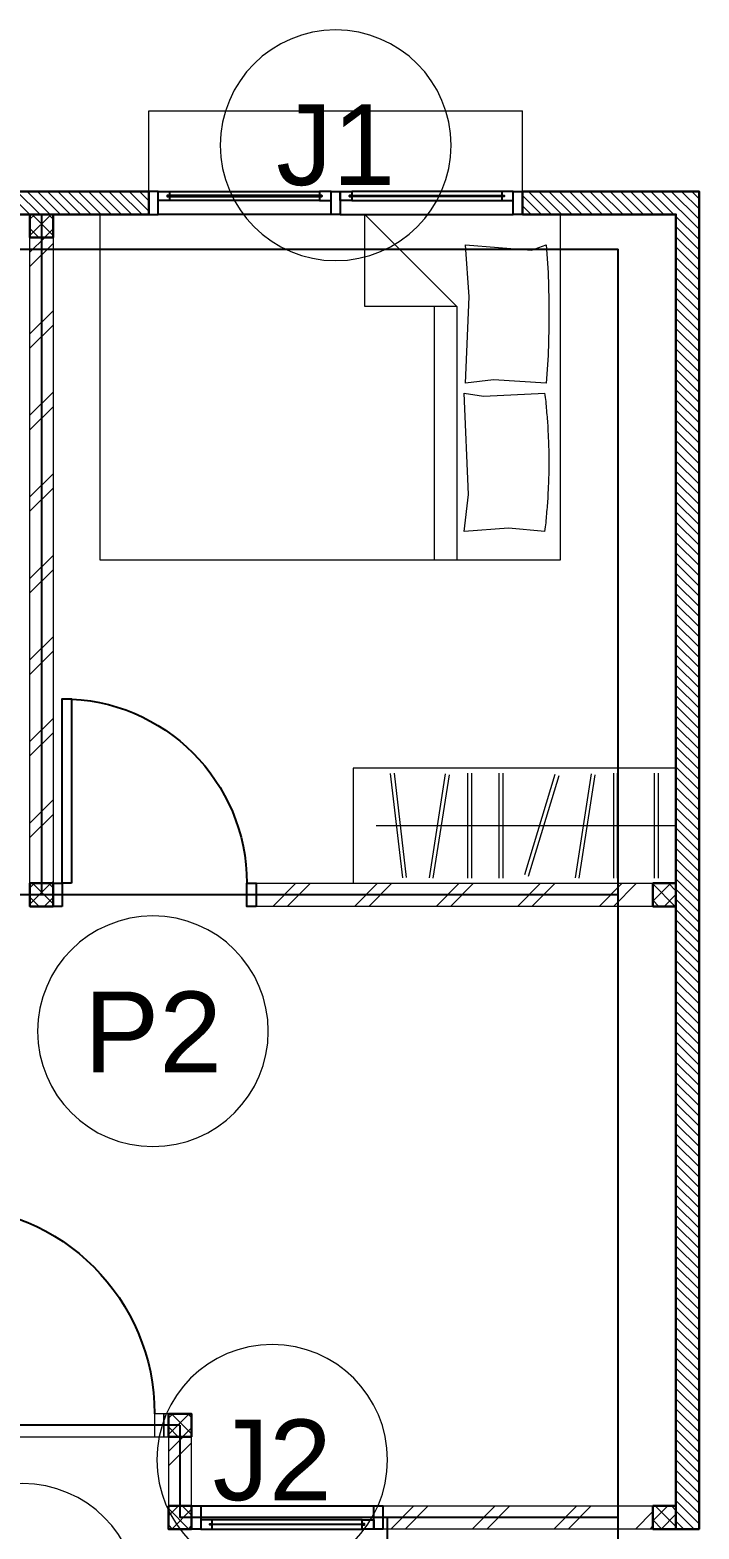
# Model space of a CAD drawing. Header units: millimetres. Extents: x -108 to 357, y -17 to 192.
# Drawn here: x 68.4 to 71.3, y 97.51 to 104.01 of the extents above; entities that cross this region are included whole.
import ezdxf
from ezdxf.enums import TextEntityAlignment as Align

# ---------------------------------------------------------------- set-up
doc = ezdxf.new("R2010")
doc.units = ezdxf.units.MM
for name, color, linetype, lineweight in [('ars', 11, 'Continuous', 0), ('KACA', 151, 'Continuous', 5), ('KOL', 1, 'Continuous', 30), ('KOLOM', 4, 'Continuous', 9), ('lan', 7, 'Continuous', 15), ('NOT', 7, 'Continuous', 20), ('tem', 5, 'Continuous', 20)]:
    doc.layers.add(name, color=color, linetype=linetype, lineweight=lineweight)
doc.layers.add('as', color=1, linetype='Continuous', plot=False)
doc.layers.add('Kusen', color=30, linetype='Continuous')
doc.styles.add('S', font='simplex', dxfattribs={"width": 0.75})
doc.styles.get("Standard").update_dxf_attribs({"font": 'arial.ttf'})
pattern_1 = [(45, (69.6338, -0.72464), (-0.1767767, 0.1767767), []), (45, (69.6963, -0.72464), (-0.1767767, 0.1767767), [])]

# ---------------------------------------------------------------- blocks, each defined once
blk = doc.blocks.new('T. J1')
at = {"layer": 'Kusen'}
for p, q in [((-0.7188, 0.1), (-0.0688, 0.1)), ((0.7212, 0.1), (0.0712, 0.1)), ((-0.0188, 0), (-0.7688, 0)), ((-0.0688, 0.06), (-0.7188, 0.06)), ((0.0212, 0), (0.7712, 0)), ((0.0712, 0.06), (0.7212, 0.06))]:
    blk.add_line(p, q, dxfattribs=at)
for points in [[(-0.8088, 0), (-0.7688, 0), (-0.7688, 0.1), (-0.8088, 0.1)], [(-0.0188, 0), (0.0212, 0), (0.0212, 0.1), (-0.0188, 0.1)], [(0.8112, 0), (0.7712, 0), (0.7712, 0.1), (0.8112, 0.1)]]:
    blk.add_lwpolyline(points, close=True, dxfattribs=at)
for points in [[(-0.7188, 0.0775), (-0.7188, 0.06), (-0.7688, 0.06), (-0.7688, 0.1), (-0.7188, 0.1), (-0.7188, 0.0825), (-0.7288, 0.0825), (-0.7288, 0.0775), (-0.7188, 0.0775)], [(-0.0688, 0.0775), (-0.0688, 0.06), (-0.0188, 0.06), (-0.0188, 0.1), (-0.0688, 0.1), (-0.0688, 0.0825), (-0.0588, 0.0825), (-0.0588, 0.0775), (-0.0688, 0.0775)], [(0.0712, 0.0775), (0.0712, 0.06), (0.0212, 0.06), (0.0212, 0.1), (0.0712, 0.1), (0.0712, 0.0825), (0.0612, 0.0825), (0.0612, 0.0775), (0.0712, 0.0775)], [(0.7212, 0.0775), (0.7212, 0.06), (0.7712, 0.06), (0.7712, 0.1), (0.7212, 0.1), (0.7212, 0.0825), (0.7312, 0.0825), (0.7312, 0.0775), (0.7212, 0.0775)]]:
    blk.add_lwpolyline(points, dxfattribs=at)
at = {"layer": 'Kusen', "color": 141}
for points in [[(-0.7288, 0.0775), (-0.0588, 0.0775), (-0.0588, 0.0825), (-0.7288, 0.0825)], [(0.7312, 0.0775), (0.0612, 0.0775), (0.0612, 0.0825), (0.7312, 0.0825)]]:
    blk.add_lwpolyline(points, close=True, dxfattribs=at)
blk = doc.blocks.new('P.80')
at = {"layer": 'Kusen'}
for points in [[(-69.8094, -74.8368), (-69.7694, -74.8368), (-69.7694, -74.0368), (-69.8094, -74.0368)], [(-70.6094, -74.9368), (-70.5694, -74.9368), (-70.5694, -74.8368), (-70.6094, -74.8368)], [(-69.7694, -74.9368), (-69.7294, -74.9368), (-69.7294, -74.8368), (-69.7694, -74.8368)]]:
    blk.add_lwpolyline(points, close=True, dxfattribs=at)
blk.add_arc((-69.7694, -74.8368), 0.8, 90, 180, dxfattribs=at)
blk = doc.blocks.new('K 10.10')
at = {"layer": 'ars'}
h = blk.add_hatch(dxfattribs=at)
h.set_pattern_fill('_USER', color=256, scale=0.05, angle=45, double=1, pattern_type=0)
h.set_pattern_definition([(45, (0, 0), (-0.035355339, 0.035355339), []), (135, (0, 0), (-0.035355339, -0.035355339), [])])
h.paths.add_polyline_path([(1560.5383, 1380.4069), (1560.6383, 1380.4069), (1560.6383, 1380.5069), (1560.5383, 1380.5069)])
at = {"layer": 'KOL'}
blk.add_lwpolyline([(1560.5383, 1380.4069), (1560.6383, 1380.4069), (1560.6383, 1380.5069), (1560.5383, 1380.5069)], close=True, dxfattribs=at)
blk = doc.blocks.new('P-90')
at = {"layer": 'Kusen'}
blk.add_lwpolyline([(374.6908, -21.5979), (374.7408, -21.5979), (374.7408, -22.4979), (374.6908, -22.4979)], close=True, dxfattribs=at)
at = {"layer": 'Kusen', "lineweight": 9}
for points in [[(373.8008, -22.4979), (373.8408, -22.4979), (373.8408, -22.5979), (373.8008, -22.5979)], [(374.7408, -22.4979), (374.7808, -22.4979), (374.7808, -22.5979), (374.7408, -22.5979)]]:
    blk.add_lwpolyline(points, close=True, dxfattribs=at)
at = {"layer": 'Kusen'}
blk.add_arc((374.7408, -22.4979), 0.9, 90, 180, dxfattribs=at)
blk = doc.blocks.new('BED1')
at = {"color": 0, "linetype": 'Continuous'}
for points in [[(1.9976, 0), (1.9976, 1.4976), (0, 1.4976), (0, 0), (1.9976, 0)], [(1.5484, 1.0993), (1.1489, 1.0993), (1.1489, 1.4976), (1.5484, 1.0993)], [(1.9346, 1.3656), (1.9443, 1.2458), (1.9467, 1.1259), (1.9467, 1.0061), (1.9443, 0.8862), (1.9346, 0.7663), (1.707, 0.7809), (1.586, 0.7663), (1.6017, 1.1404), (1.586, 1.3656), (1.8717, 1.3426), (1.9346, 1.3656)], [(1.4492, 1.0993), (1.4492, 0)], [(1.5484, 1.0993), (1.5484, 0)], [(1.9298, 0.1235), (1.7724, 0.138), (1.5799, 0.1235), (1.5981, 0.2833), (1.5799, 0.7228), (1.6634, 0.7094), (1.9298, 0.7228)], [(1.9298, 0.1235), (1.931, 0.1332), (1.9322, 0.1429), (1.9334, 0.1513), (1.9346, 0.161), (1.9346, 0.1707), (1.9358, 0.1804), (1.937, 0.1889), (1.9383, 0.1985), (1.9383, 0.2082), (1.9395, 0.2179), (1.9407, 0.2264), (1.9407, 0.2361), (1.9419, 0.2458), (1.9419, 0.2542), (1.9431, 0.2639), (1.9431, 0.2736), (1.9443, 0.2833), (1.9443, 0.2918), (1.9455, 0.3015), (1.9455, 0.3111), (1.9455, 0.3208), (1.9467, 0.3293), (1.9467, 0.339), (1.9467, 0.3487), (1.9467, 0.3584), (1.9479, 0.3668), (1.9479, 0.3765), (1.9479, 0.3862), (1.9479, 0.3959), (1.9479, 0.4044), (1.9479, 0.414), (1.9479, 0.4237), (1.9479, 0.4334), (1.9479, 0.4419), (1.9479, 0.4516), (1.9479, 0.4613), (1.9479, 0.4709), (1.9479, 0.4794), (1.9467, 0.4891), (1.9467, 0.4988), (1.9467, 0.5085), (1.9467, 0.5169), (1.9455, 0.5266), (1.9455, 0.5363), (1.9455, 0.546), (1.9443, 0.5545), (1.9443, 0.5642), (1.9431, 0.5738), (1.9431, 0.5835), (1.9419, 0.592), (1.9419, 0.6017), (1.9407, 0.6114), (1.9407, 0.6199), (1.9395, 0.6295), (1.9383, 0.6392), (1.9383, 0.6489), (1.937, 0.6574), (1.9358, 0.6671), (1.9346, 0.6768), (1.9346, 0.6864), (1.9334, 0.6949), (1.9322, 0.7046), (1.931, 0.7143), (1.9298, 0.7228)]]:
    blk.add_lwpolyline(points, dxfattribs=at)
blk = doc.blocks.new('LEMARI1')
for points in [[(0.6998, 0.4988), (-0.6998, 0.4988)], [(-0.6998, 0), (0.6998, 0), (0.6998, 0.4988), (-0.6998, 0.4988), (-0.6998, 0)], [(-0.5387, 0.4758), (-0.4855, 0.023)], [(-0.4685, 0.0254), (-0.5206, 0.477)], [(-0.3002, 0.4746), (-0.3705, 0.0242)], [(-0.3523, 0.0218), (-0.2821, 0.4709)], [(-0.2034, 0.477), (-0.2034, 0.0218)], [(-0.1852, 0.0218), (-0.1852, 0.477)], [(-0.0678, 0.477), (-0.0678, 0.0218)], [(-0.0496, 0.0218), (-0.0496, 0.477)], [(0.1755, 0.4722), (0.0436, 0.0363)], [(0.0605, 0.0315), (0.1937, 0.4673)], [(0.3317, 0.4746), (0.2627, 0.0242)], [(0.2797, 0.0218), (0.3499, 0.4709)], [(0.4286, 0.477), (0.4286, 0.0218)], [(0.4467, 0.0218), (0.4467, 0.477)], [(0.6053, 0.477), (0.6053, 0.0218)], [(0.6235, 0.0218), (0.6235, 0.477)], [(0.6998, 0.2494), (-0.5993, 0.2494)]]:
    blk.add_lwpolyline(points)
blk = doc.blocks.new('T. J2')
at = {"layer": 'KACA', "color": 141}
blk.add_lwpolyline([(-0.3792, 0.0775), (0.2908, 0.0775), (0.2908, 0.0825), (-0.3792, 0.0825)], close=True, dxfattribs=at)
at = {"layer": 'Kusen'}
for p, q in [((-0.3692, 0.1), (0.2808, 0.1)), ((-0.4192, 0), (0.3308, 0)), ((0.2808, 0.06), (-0.3692, 0.06))]:
    blk.add_line(p, q, dxfattribs=at)
for points in [[(-0.4592, 0), (-0.4192, 0), (-0.4192, 0.1), (-0.4592, 0.1)], [(0.3308, 0), (0.3708, 0), (0.3708, 0.1), (0.3308, 0.1)]]:
    blk.add_lwpolyline(points, close=True, dxfattribs=at)
for points in [[(-0.3692, 0.0775), (-0.3692, 0.06), (-0.4192, 0.06), (-0.4192, 0.1), (-0.3692, 0.1), (-0.3692, 0.0825), (-0.3792, 0.0825), (-0.3792, 0.0775), (-0.3692, 0.0775)], [(0.2808, 0.0775), (0.2808, 0.06), (0.3308, 0.06), (0.3308, 0.1), (0.2808, 0.1), (0.2808, 0.0825), (0.2908, 0.0825), (0.2908, 0.0775), (0.2808, 0.0775)]]:
    blk.add_lwpolyline(points, dxfattribs=at)
blk = doc.blocks.new('A-4')
at = {"layer": 'ars'}
h = blk.add_hatch(dxfattribs=at)
h.set_pattern_fill('ANSI31', color=256, scale=0.25, angle=180, style=0)
h.set_pattern_definition([(135, (-454.577724, -326.599584), (0.0220970869, 0.0220970869), [])])
h.paths.add_polyline_path([(35.165, 13.5), (34.24, 13.5), (34.24, 13.6), (35.165, 13.6)])
h = blk.add_hatch(dxfattribs=at)
h.set_pattern_fill('ANSI31', color=256, scale=0.25, angle=180, style=0)
h.set_pattern_definition([(315, (37.55, 7.8), (-0.02209709, -0.02209709), [])])
h.paths.add_polyline_path([(36.785, 13.6), (37.45, 13.6), (37.55, 13.6), (37.55, 7.8), (37.45, 7.8), (37.45, 13.5), (36.785, 13.5)])
h = blk.add_hatch(dxfattribs=at)
h.set_pattern_fill('TEMBOK', color=256, scale=0.25)
h.set_pattern_definition(pattern_1)
h.paths.add_polyline_path([(34.65, 10.6), (34.75, 10.6), (34.75, 13.4), (34.65, 13.4)])
h = blk.add_hatch(dxfattribs=at)
h.set_pattern_fill('TEMBOK', color=256, scale=0.25)
h.set_pattern_definition(pattern_1)
h.paths.add_polyline_path([(37.35, 10.5), (35.63, 10.5), (35.63, 10.6), (37.35, 10.6)])
h = blk.add_hatch(dxfattribs=at)
h.set_pattern_fill('TEMBOK', color=256, scale=0.25)
h.set_pattern_definition([(45, (69.0338, -7.12464), (-0.1767767, 0.1767767), []), (45, (69.0963, -7.12464), (-0.1767767, 0.1767767), [])])
h.paths.add_polyline_path([(35.25, 7.9), (35.35, 7.9), (35.35, 8.2), (35.25, 8.2)])
h = blk.add_hatch(dxfattribs=at)
h.set_pattern_fill('TEMBOK', color=256, scale=0.25)
h.set_pattern_definition([(45, (69.0838, -3.42464), (-0.1767767, 0.1767767), []), (45, (69.1463, -3.42464), (-0.1767767, 0.1767767), [])])
h.paths.add_polyline_path([(37.35, 7.8), (36.18, 7.8), (36.18, 7.9), (37.35, 7.9)])
at = {"layer": 'as'}
for p, q in [((34.7, 13.5), (34.7, 10.55)), ((-37.2, 13.35), (37.2, 13.35)), ((37.2, 0.25), (37.2, 13.35)), ((37.2, 10.55), (31, 10.55)), ((35.3, 8.25), (34.2, 8.25)), ((35.3, 8.25), (35.3, 7.85)), ((37.2, 7.85), (35.3, 7.85)), ((36.2, 5.75), (36.2, 7.85))]:
    blk.add_line(p, q, dxfattribs=at)
at = {"layer": 'KOL'}
blk.add_lwpolyline([(35.165, 13.5), (34.24, 13.5), (34.24, 13.6), (35.165, 13.6)], close=True, dxfattribs=at)
blk.add_lwpolyline([(36.785, 13.6), (37.45, 13.6), (37.55, 13.6), (37.55, 7.8), (37.45, 7.8), (37.45, 13.5), (36.785, 13.5), (36.785, 13.6)], dxfattribs=at)
at = {"layer": 'lan'}
for p, q in [((35.165, 13.6), (35.165, 13.95)), ((35.165, 13.95), (36.785, 13.95)), ((36.785, 13.6), (36.785, 13.95)), ((34.29, 8.2), (35.19, 8.2))]:
    blk.add_line(p, q, dxfattribs=at)
at = {"layer": 'tem'}
for points in [[(34.75, 10.6), (34.65, 10.6), (34.65, 13.4), (34.75, 13.4)], [(35.63, 10.6), (37.35, 10.6), (37.35, 10.5), (35.63, 10.5)], [(35.23, 8.2), (35.25, 8.2), (35.25, 8.3), (35.23, 8.3)], [(35.25, 7.9), (35.35, 7.9), (35.35, 8.2), (35.25, 8.2)], [(36.18, 7.9), (37.35, 7.9), (37.35, 7.8), (36.18, 7.8)]]:
    blk.add_lwpolyline(points, close=True, dxfattribs=at)
at = {"layer": 'ars'}
for name, p in [('BED1', (34.9524, 12.0024)), ('LEMARI1', (36.7502, 10.6))]:
    blk.add_blockref(name, p, dxfattribs=at)
at = {"layer": 'KOLOM', "extrusion": (0, 0, -1), "zscale": -1, "rotation": 180}
for p in [(1525.8883, 1393.9069), (1525.8883, 1391.0069), (1523.1883, 1391.0069), (1525.2883, 1388.7069), (1525.2883, 1388.3069), (1523.1883, 1388.3069)]:
    blk.add_blockref('K 10.10', p, dxfattribs=at)
at = {"layer": 'Kusen', "xscale": -1}
for name, p in [('T. J1', (35.9762, 13.5)), ('P.80', (-34.9794, 85.4368)), ('P-90', (409.0308, 30.7979))]:
    blk.add_blockref(name, p, dxfattribs=at)
at = {"layer": 'Kusen', "xscale": -1, "rotation": 180}
blk.add_blockref('T. J2', (35.8092, 7.9), dxfattribs=at)
blk = doc.blocks.new('NAV')
blk.add_circle((0, -0.4), 0.4)
at = {"style": 'S', "width": 0.75, "flags": 4}
blk.add_attdef('AV', text='', height=0.3, dxfattribs=at).set_placement((0, -0.4), align=Align.MIDDLE)

msp = doc.modelspace()

# ---------------------------------------------------------------- block references
msp.add_blockref('A-4', (33.74738, 89.70808))
at = {"layer": 'NOT'}
ref = msp.add_blockref('NAV', (69.72238, 103.00808), dxfattribs=dict(at, xscale=-1.25, yscale=1.25, zscale=1.25, rotation=180))
ref.add_attrib('AV', 'J1', dxfattribs={"layer": '0', "height": 0.35, "flags": 4}).set_placement((69.72238, 103.50808), align=Align.MIDDLE)
ref = msp.add_blockref('NAV', (68.93045, 99.16635), dxfattribs=dict(at, xscale=-1.25, yscale=1.25, zscale=1.25, rotation=180))
ref.add_attrib('AV', 'P2', dxfattribs={"layer": '0', "height": 0.35, "flags": 4}).set_placement((68.93045, 99.66635), align=Align.MIDDLE)
ref = msp.add_blockref('NAV', (69.44738, 97.30808), dxfattribs=dict(at, xscale=-1.25, yscale=1.25, zscale=1.25, rotation=180))
ref.add_attrib('AV', 'J2', dxfattribs={"layer": '0', "height": 0.35, "flags": 4}).set_placement((69.44738, 97.80808), align=Align.MIDDLE)
ref = msp.add_blockref('NAV', (68.36575, 96.70492), dxfattribs=dict(at, xscale=-1.25, yscale=1.25, zscale=1.25, rotation=180))
ref.add_attrib('AV', 'P1', dxfattribs={"layer": '0', "height": 0.35, "flags": 4}).set_placement((68.36575, 97.20492), align=Align.MIDDLE)

doc.saveas('drawing.dxf')
